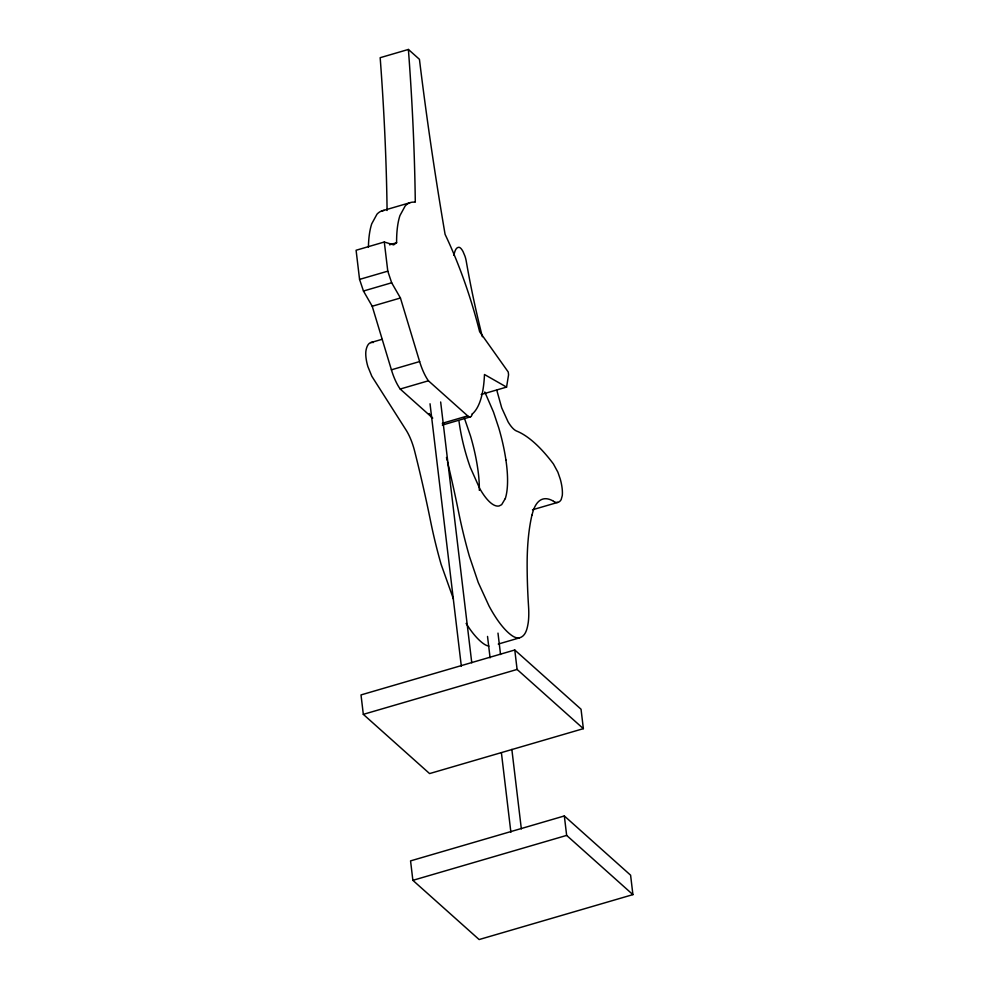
<?xml version="1.0" encoding="UTF-8"?>
<svg xmlns="http://www.w3.org/2000/svg" width="989" height="989" viewBox="0 0 989 989"><rect width="100%" height="100%" fill="white"/><g stroke="black" fill="none" stroke-linecap="round" stroke-linejoin="round"><path stroke-width="1.48" d="M481.173 394.512L506.566 387.095L508.569 374.794L508.235 372.012L479.64 331.748A182.854 58.994 73.7 0 0 445.087 234.356A1501.846 484.561 73.7 0 1 419.435 59.315L408.395 49.45L380.172 57.696A1427.844 460.689 73.7 0 1 387.082 210.496M505.28 498.592L501.658 504.662L499.21 505.923A53.962 17.406 73.7 0 1 479.702 488.492L470.232 467.253A78.415 25.294 73.7 0 1 459.032 421.413M498.258 644.062L519.423 637.88C525.95 636.125 527.31 628.238 528.25 622.514A64.545 20.818 73.7 0 0 528.559 606.541A401.25 129.46 73.7 0 1 527.137 565.127A234.999 75.819 73.7 0 1 531.946 515.096M381.63 210.991L409.854 202.745M389.542 244.815L396.601 242.762L393.647 244.876L384.301 242.008L356.089 250.254L359.563 279.405L363.458 291.026L372.21 306.244L391.409 369.812A29.386 9.482 73.7 0 0 400.211 389.06L432.749 418.112M359.563 279.405L387.787 271.159L384.301 242.008M363.458 291.026L391.669 282.78L400.434 297.998L419.62 361.566L391.409 369.812M372.21 306.244L400.434 297.998M370.714 342.614L382.001 339.326M400.211 389.036L428.422 380.79L467.698 415.887A15.577 5.032 73.7 0 0 472.248 413.909M442.306 423.304L467.698 415.887M442.33 425.072L470.554 416.826M532.49 509.78L557.883 502.363M514.774 649.996L361.01 694.921L363.322 714.355L429.585 773.583L583.362 728.658L581.038 709.224L514.774 649.996L517.099 669.442L583.362 728.658M363.322 714.355L517.099 669.442M564.336 815.962L410.559 860.887L412.87 880.334L479.133 939.55L632.911 894.625L630.599 875.191L564.336 815.962L566.648 835.408L632.911 894.625M412.87 880.334L566.648 835.408M506.566 387.095L484.474 374.497A129.04 41.637 73.7 0 1 472.272 413.995M429.189 413.501L431.97 418.026M484.795 391.965L493.486 412.042L498.74 427.841A81.395 26.258 73.7 0 1 505.911 459.959M453.457 599.025L441.094 564.299A189.975 61.293 73.7 0 1 430.549 521.03A510.299 164.644 73.7 0 0 414.626 451.083A28.73 9.272 73.7 0 0 406.541 430.796L371.839 376.29L367.846 366.499A19.001 6.132 73.7 0 1 365.843 351.589L366.115 349.834A40.054 12.919 73.7 0 1 373.298 342.528M464.274 417.766L470.529 436.087A81.395 26.258 73.7 0 1 477.687 468.205A72.246 23.316 73.7 0 1 479.331 490.359M387.787 271.159L391.669 282.78M496.824 390.334L501.707 407.839L508.099 421.883A32.377 10.446 73.7 0 0 516.592 431.043A200.31 64.631 73.7 0 1 553.407 463.928L557.895 472.198L560.306 479.22A21.61 6.972 73.7 0 1 562.271 495.637L561.183 499.569A38.719 12.486 73.7 0 1 553.519 501.374M497.986 633.108L500.545 654.533M511.845 749.365L521.339 828.906M487.528 636.434L490.087 657.846M501.398 752.691L510.88 832.231M440.661 401.979L471.765 662.815M430.03 403.772L461.319 666.141M428.422 380.814A29.386 9.482 73.7 0 1 419.633 361.566M408.395 49.45A1427.844 460.689 73.7 0 1 415.293 202.251A99.568 32.13 73.7 0 0 405.193 205.947L399.952 215.553A103.449 33.379 73.7 0 0 396.601 242.762M384.264 210.397A99.568 32.13 73.7 0 0 376.982 214.193L371.74 223.786A103.449 33.379 73.7 0 0 368.415 247.114M443.628 423.527A15.577 5.032 73.7 0 1 442.713 424.85M505.898 459.947A72.246 23.316 73.7 0 1 505.292 498.617M446.459 457.474A510.299 164.644 73.7 0 1 447.164 460.392M447.51 461.851A510.299 164.644 73.7 0 1 458.76 512.797A189.975 61.293 73.7 0 0 469.318 556.065L478.256 582.533L488.986 605.911A91.309 29.46 73.7 0 0 511.894 635.556A61.034 19.693 73.7 0 0 519.423 637.868M482.335 336.717A356.399 114.984 73.7 0 1 466.264 261.306A12.004 3.869 73.7 0 0 464.978 256.2L463.05 251.589A11.373 3.672 73.7 0 0 458.884 247.299A29.423 9.494 73.7 0 0 455.261 250.538A58.005 18.717 73.7 0 0 453.852 255.335M531.995 515.195A91.643 29.571 73.7 0 1 553.494 501.238M466.116 623.404A91.309 29.46 73.7 0 0 483.67 643.802A61.034 19.693 73.7 0 0 488.863 646.101"/></g></svg>
